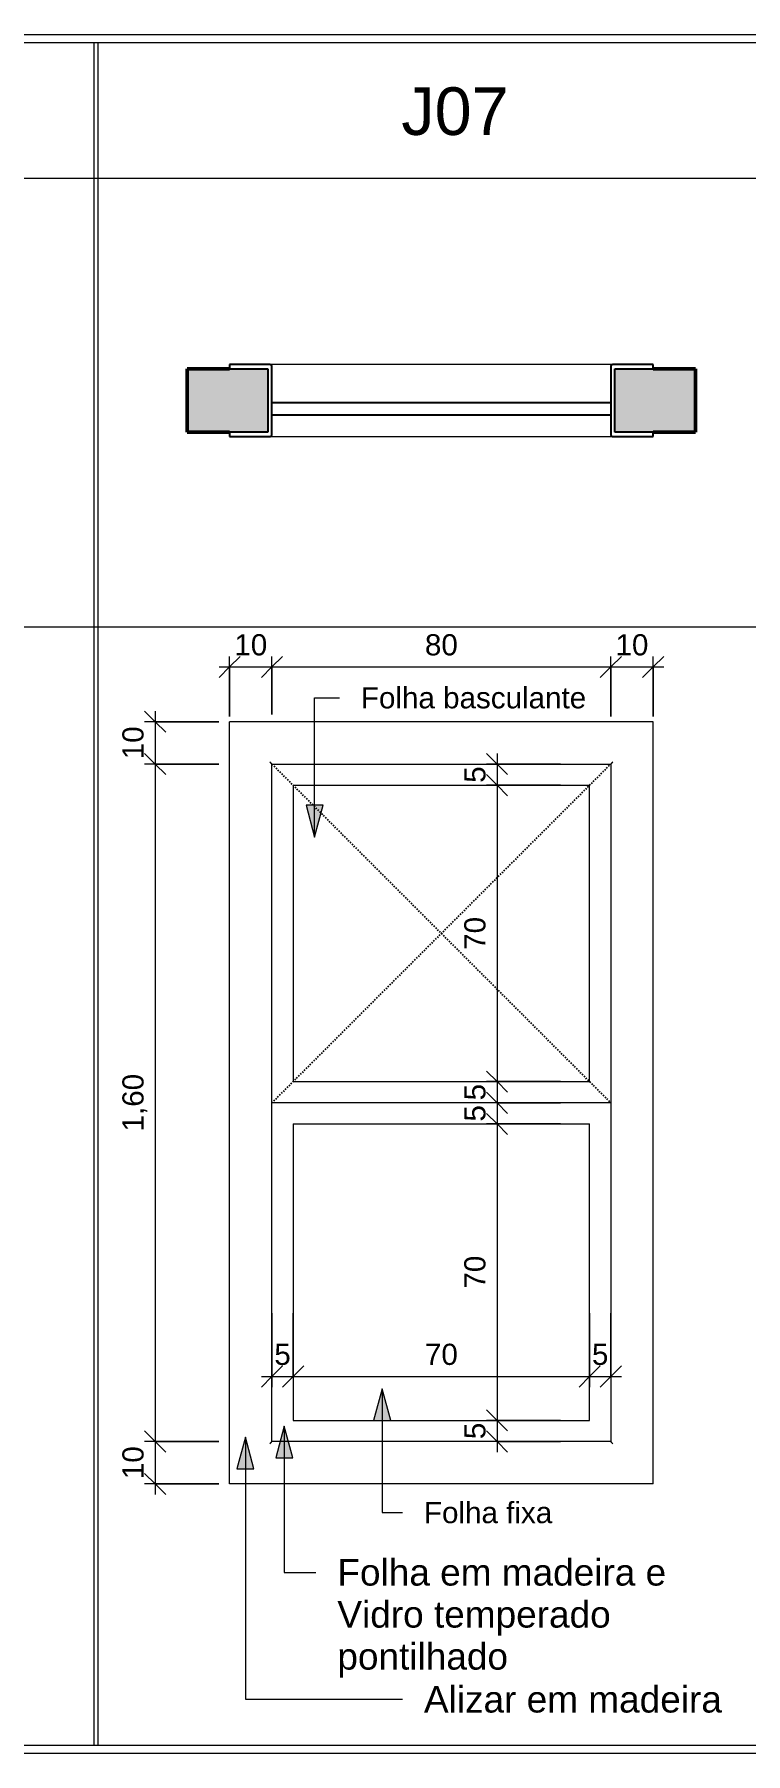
# Model space of a CAD drawing. Header units: millimetres. Extents: x 502 to 64776, y -45 to 5297.
# Drawn here: x 59231 to 60910, y 1167 to 5227 of the extents above; entities that cross this region are included whole.
import ezdxf

# ---------------------------------------------------------------- set-up
doc = ezdxf.new("R2010")
doc.units = ezdxf.units.MM
doc.linetypes.add('Dash', pattern=[6.35, 3.175, -3.175])
for name, color, linetype, lineweight in [('A-ANNO-DIMS', 211, 'Continuous', 9), ('A-ANNO-DIMS-25', 211, 'Continuous', 9), ('A-DETL-THIN', 151, 'Continuous', 9), ('A-GLAZ', 151, 'Continuous', 25), ('A-GLAZ-HDLN', 1, 'Dash', 25), ('A-WALL', 113, 'Continuous', 50), ('A-WALL-PATT', 111, 'Continuous', 25), ('G-ANNO-TEXT', 231, 'Continuous', 9)]:
    doc.layers.add(name, color=color, linetype=linetype, lineweight=lineweight)
doc.styles.add('@Arial Unicode MS', font='ARIALUNI.TTF', dxfattribs={"height": 50})
doc.styles.add('Arial', font='arial.ttf', dxfattribs={"height": 112.5})
doc.styles.add('Arial_2', font='arial.ttf', dxfattribs={"height": 50})
doc.styles.add('Arial_3', font='arial.ttf', dxfattribs={"height": 62.5})
doc.dimstyles.new('CRT_-__Metros_-_Linha_de_chamada_3_5_mm', dxfattribs={"dimscale": 304.8, "dimtxt": 50.292243, "dimasz": 0.164042, "dimexe": 0.082021, "dimexo": 0.0625, "dimgap": 0.04101, "dimtad": 1, "dimlfac": 0.001, "dimrnd": 0.01, "dimzin": 0, "dimdsep": 46, "dimtxsty": '@Arial Unicode MS', "dimblk1": 'OBLIQUE', "dimblk2": 'OBLIQUE', "dimsah": 1, "dimcen": 0.09, "dimdle": 0.082021, "dimazin": 0, "dimtfac": 1, "dimtdec": 4, "dimtix": 1, "dimtmove": 0, "dimatfit": 3, "dimfxl": 0.492126, "dimfxlon": 1, "dimtvp": 1, "dimtolj": 1, "dimtzin": 0, "dimarcsym": 2})
doc.dimstyles.new('CRT_-__Metros_-_Linha_de_chamada_3_5_mm_1', dxfattribs={"dimscale": 304.8, "dimtxt": 50.292243, "dimasz": 0.164042, "dimexe": 0.082021, "dimexo": 0.0625, "dimgap": 0.04101, "dimtad": 1, "dimdec": 0, "dimlfac": 0.1, "dimdsep": 46, "dimtxsty": '@Arial Unicode MS', "dimblk1": 'OBLIQUE', "dimblk2": 'OBLIQUE', "dimsah": 1, "dimcen": 0.09, "dimdle": 0.082021, "dimazin": 0, "dimtfac": 1, "dimtdec": 4, "dimtix": 1, "dimtmove": 0, "dimatfit": 3, "dimfxl": 0.492126, "dimfxlon": 1, "dimtvp": 1, "dimtolj": 1, "dimtzin": 0, "dimarcsym": 2})

# ---------------------------------------------------------------- blocks, each defined once
blk = doc.blocks.new('Family - ___-4157452-DETALHAMENTO DE JANELAS')
at = {"layer": 'A-WALL-PATT'}
h = blk.add_hatch(color=256, dxfattribs=at)
h.paths.add_polyline_path([(18694.5, 4287.4), (18784.5, 4287.4), (18784.5, 4437.4), (18594.5, 4437.4), (18594.5, 4287.4)])
h.paths.add_polyline_path([(19604.5, 4287.4), (19794.5, 4287.4), (19794.5, 4437.4), (19604.5, 4437.4)])
at = {"layer": 'A-GLAZ'}
for p, q in [((18789.5, 4447.4), (18694.5, 4447.4)), ((18694.5, 4447.4), (18694.5, 4437.4)), ((18694.5, 4437.4), (18784.5, 4437.4)), ((18784.5, 4437.4), (18784.5, 4287.4)), ((18794.5, 4282.4), (18794.5, 4442.4)), ((19594.5, 4442.4), (19594.5, 4282.4)), ((19694.5, 4447.4), (19599.5, 4447.4)), ((19604.5, 4287.4), (19604.5, 4437.4)), ((19604.5, 4437.4), (19694.5, 4437.4)), ((19694.5, 4437.4), (19694.5, 4447.4)), ((18794.5, 4327.4), (18794.5, 4357.4)), ((18794.5, 4357.4), (19594.5, 4357.4)), ((19594.5, 4357.4), (19594.5, 4327.4)), ((19594.5, 4327.4), (18794.5, 4327.4)), ((18694.5, 4287.4), (18694.5, 4277.4)), ((18784.5, 4287.4), (18694.5, 4287.4)), ((18694.5, 4277.4), (18789.5, 4277.4)), ((19599.5, 4277.4), (19694.5, 4277.4)), ((19694.5, 4287.4), (19604.5, 4287.4)), ((19694.5, 4277.4), (19694.5, 4287.4))]:
    blk.add_line(p, q, dxfattribs=at)
at = {"layer": 'A-GLAZ', "lineweight": 9}
for p, q in [((18784.5, 4287.4), (18784.5, 4437.4)), ((19599.5, 4447.4), (18789.5, 4447.4)), ((19604.5, 4437.4), (19604.5, 4287.4)), ((18789.5, 4277.4), (19599.5, 4277.4))]:
    blk.add_line(p, q, dxfattribs=at)
at = {"layer": 'A-GLAZ'}
for centre, start, end in [((18789.5, 4442.4), 0, 90), ((19599.5, 4442.4), 90, 180), ((18789.5, 4282.4), 270, 0), ((19599.5, 4282.4), 180, 270)]:
    blk.add_arc(centre, 5, start, end, dxfattribs=at)
at = {"layer": 'A-GLAZ', "lineweight": 9}
for points, knots in [([(18789.5, 4447.4), (18789.9, 4447.4), (18790.6, 4447.3), (18791.4, 4447), (18791.9, 4446.8), (18792.3, 4446.6), (18792.6, 4446.3), (18793, 4446), (18793.3, 4445.7), (18793.5, 4445.4), (18793.8, 4444.9), (18794.1, 4444.3), (18794.4, 4443.5), (18794.5, 4442.8), (18794.5, 4442.4)], [0, 0, 0, 0, 0.166667, 0.25, 0.333333, 0.375, 0.416667, 0.5, 0.541667, 0.583333, 0.666667, 0.75, 0.833333, 1, 1, 1, 1]), ([(19599.5, 4447.4), (19599.1, 4447.4), (19598.4, 4447.3), (19597.6, 4447), (19597.1, 4446.8), (19596.7, 4446.6), (19596.4, 4446.3), (19596, 4446), (19595.7, 4445.7), (19595.5, 4445.4), (19595.2, 4444.9), (19594.9, 4444.3), (19594.6, 4443.5), (19594.5, 4442.8), (19594.5, 4442.4)], [0, 0, 0, 0, 0.166667, 0.25, 0.333333, 0.375, 0.416667, 0.5, 0.541667, 0.583333, 0.666667, 0.75, 0.833333, 1, 1, 1, 1]), ([(18794.5, 4282.4), (18794.5, 4282), (18794.4, 4281.3), (18794.1, 4280.5), (18793.8, 4279.9), (18793.5, 4279.4), (18793.3, 4279.1), (18793, 4278.8), (18792.6, 4278.4), (18792.1, 4278.1), (18791.7, 4277.9), (18791.3, 4277.7), (18790.6, 4277.5), (18789.9, 4277.4), (18789.5, 4277.4)], [0, 0, 0, 0, 0.166667, 0.25, 0.333333, 0.416667, 0.458333, 0.5, 0.583333, 0.666667, 0.708333, 0.75, 0.833333, 1, 1, 1, 1]), ([(19594.5, 4282.4), (19594.5, 4282), (19594.6, 4281.3), (19594.9, 4280.5), (19595.2, 4279.9), (19595.5, 4279.4), (19595.7, 4279.1), (19596, 4278.8), (19596.4, 4278.4), (19596.9, 4278.1), (19597.3, 4277.9), (19597.7, 4277.7), (19598.4, 4277.5), (19599.1, 4277.4), (19599.5, 4277.4)], [0, 0, 0, 0, 0.166667, 0.25, 0.333333, 0.416667, 0.458333, 0.5, 0.583333, 0.666667, 0.708333, 0.75, 0.833333, 1, 1, 1, 1])]:
    blk.add_open_spline(points, degree=3, knots=knots, dxfattribs=at)
at = {"layer": 'A-WALL'}
for p, q in [((18694.5, 4437.4), (18594.5, 4437.4)), ((18594.5, 4437.4), (18594.5, 4287.4)), ((19794.5, 4437.4), (19694.5, 4437.4)), ((19794.5, 4287.4), (19794.5, 4437.4)), ((18594.5, 4287.4), (18694.5, 4287.4)), ((19694.5, 4287.4), (19794.5, 4287.4))]:
    blk.add_line(p, q, dxfattribs=at)
blk = doc.blocks.new('Family - ___-4157454-DETALHAMENTO DE JANELAS')
at = {"layer": 'A-GLAZ', "lineweight": 9}
for p, q in [((19694.5, 3603.9), (18694.5, 3603.9)), ((18694.5, 1803.9), (18694.5, 3603.9)), ((19694.5, 1803.9), (19694.5, 3603.9)), ((18794.5, 1903.9), (18794.5, 3503.9)), ((18794.5, 3503.9), (19594.5, 3503.9)), ((19594.5, 3503.9), (19594.5, 1903.9)), ((18844.5, 3453.9), (18844.5, 2753.9)), ((18844.5, 3453.9), (19544.5, 3453.9)), ((19544.5, 2753.9), (19544.5, 3453.9)), ((18844.5, 2753.9), (19544.5, 2753.9)), ((19594.5, 2703.9), (18794.5, 2703.9)), ((18844.5, 2653.9), (18844.5, 1953.9)), ((18844.5, 2653.9), (19544.5, 2653.9)), ((19544.5, 1953.9), (19544.5, 2653.9)), ((18844.5, 1953.9), (19544.5, 1953.9)), ((19594.5, 1903.9), (18794.5, 1903.9)), ((19694.5, 1803.9), (18694.5, 1803.9))]:
    blk.add_line(p, q, dxfattribs=at)
for points, knots in [([(18794.5, 3503.9), (18794.5, 3503.9), (18794.4, 3504), (18794.1, 3504.3), (18793.8, 3504.6), (18793.5, 3504.9), (18793.3, 3505.2), (18793, 3505.5), (18792.6, 3505.8), (18792.3, 3506.2), (18791.9, 3506.5), (18791.4, 3507), (18790.6, 3507.9), (18789.9, 3508.5), (18789.5, 3508.9)], [-1, -1, -1, -1, -0.833333, -0.75, -0.666667, -0.583333, -0.541667, -0.5, -0.416667, -0.375, -0.333333, -0.25, -0.166667, 0, 0, 0, 0]), ([(19599.5, 3508.9), (19599.1, 3508.5), (19598.4, 3507.9), (19597.6, 3507), (19597.1, 3506.5), (19596.7, 3506.2), (19596.4, 3505.8), (19596, 3505.5), (19595.7, 3505.2), (19595.5, 3504.9), (19595.2, 3504.6), (19594.9, 3504.3), (19594.6, 3504), (19594.5, 3503.9), (19594.5, 3503.9)], [0, 0, 0, 0, 0.166667, 0.25, 0.333333, 0.375, 0.416667, 0.5, 0.541667, 0.583333, 0.666667, 0.75, 0.833333, 1, 1, 1, 1]), ([(18789.5, 1898.9), (18789.9, 1899.4), (18790.6, 1900), (18791.4, 1900.9), (18791.9, 1901.4), (18792.3, 1901.7), (18792.6, 1902.1), (18793, 1902.4), (18793.3, 1902.7), (18793.5, 1903), (18793.8, 1903.3), (18794.1, 1903.6), (18794.4, 1903.9), (18794.5, 1903.9), (18794.5, 1903.9)], [0, 0, 0, 0, 0.166667, 0.25, 0.333333, 0.375, 0.416667, 0.5, 0.541667, 0.583333, 0.666667, 0.75, 0.833333, 1, 1, 1, 1]), ([(19599.5, 1898.9), (19599.1, 1899.4), (19598.4, 1900), (19597.6, 1900.9), (19597.1, 1901.4), (19596.7, 1901.7), (19596.4, 1902.1), (19596, 1902.4), (19595.7, 1902.7), (19595.5, 1903), (19595.2, 1903.3), (19594.9, 1903.6), (19594.6, 1903.9), (19594.5, 1903.9), (19594.5, 1903.9)], [0, 0, 0, 0, 0.166667, 0.25, 0.333333, 0.375, 0.416667, 0.5, 0.541667, 0.583333, 0.666667, 0.75, 0.833333, 1, 1, 1, 1])]:
    blk.add_open_spline(points, degree=3, knots=knots, dxfattribs=at)
at = {"layer": 'A-GLAZ-HDLN'}
for p, q in [((18794.5, 3503.9), (19594.5, 2703.9)), ((18794.5, 2703.9), (19594.5, 3503.9))]:
    blk.add_line(p, q, dxfattribs=at)
blk = doc.blocks.new('DIMBLOCK208-DETALHAMENTO DE JANELAS')
at = {"layer": 'A-ANNO-DIMS-25', "lineweight": 18}
for p, q in [((59692, 3733.1), (59717, 3758.1)), ((59792, 3733.1), (59817, 3758.1)), ((59692, 3733.1), (59667, 3708.1)), ((59792, 3733.1), (59767, 3708.1))]:
    blk.add_line(p, q, dxfattribs=at)
at = {"layer": 'A-ANNO-DIMS-25'}
for p, q in [((59692, 3616.1), (59692, 3758.1)), ((59792, 3621.1), (59792, 3758.1)), ((59667, 3733.1), (59792, 3733.1)), ((59692, 3733.1), (59692, 3616.1)), ((59792, 3733.1), (59792, 3621.1))]:
    blk.add_line(p, q, dxfattribs=at)
at = {"layer": 'A-ANNO-DIMS-25', "color": 0, "insert": (59703.2, 3810.5), "char_height": 50, "width": 92.937, "attachment_point": 1, "line_spacing_factor": 1.117605, "style": '@Arial Unicode MS'}
blk.add_mtext('10', dxfattribs=at)
blk = doc.blocks.new('_Oblique')
at = {"color": 0, "linetype": 'ByBlock', "lineweight": -2}
blk.add_line((-0.5, -0.5), (0.5, 0.5), dxfattribs=at)
blk = doc.blocks.new('DIMBLOCK209-DETALHAMENTO DE JANELAS')
at = {"layer": 'A-ANNO-DIMS-25', "lineweight": 18}
for p, q in [((59792, 3733.1), (59817, 3758.1)), ((60592, 3733.1), (60617, 3758.1)), ((59792, 3733.1), (59767, 3708.1)), ((60592, 3733.1), (60567, 3708.1))]:
    blk.add_line(p, q, dxfattribs=at)
at = {"layer": 'A-ANNO-DIMS-25'}
for p, q in [((59792, 3621.1), (59792, 3758.1)), ((60592, 3616.1), (60592, 3758.1)), ((59792, 3733.1), (60592, 3733.1)), ((59792, 3733.1), (59792, 3621.1)), ((60592, 3733.1), (60592, 3616.1))]:
    blk.add_line(p, q, dxfattribs=at)
at = {"layer": 'A-ANNO-DIMS-25', "color": 0, "insert": (60153.2, 3810.5), "char_height": 50, "width": 92.937, "attachment_point": 1, "line_spacing_factor": 1.117605, "style": '@Arial Unicode MS'}
blk.add_mtext('80', dxfattribs=at)
blk = doc.blocks.new('DIMBLOCK210-DETALHAMENTO DE JANELAS')
at = {"layer": 'A-ANNO-DIMS-25', "lineweight": 18}
for p, q in [((60592, 3733.1), (60617, 3758.1)), ((60692, 3733.1), (60717, 3758.1)), ((60592, 3733.1), (60567, 3708.1)), ((60692, 3733.1), (60667, 3708.1))]:
    blk.add_line(p, q, dxfattribs=at)
at = {"layer": 'A-ANNO-DIMS-25'}
for p, q in [((60592, 3616.1), (60592, 3758.1)), ((60692, 3616.1), (60692, 3758.1)), ((60592, 3733.1), (60717, 3733.1)), ((60592, 3733.1), (60592, 3616.1)), ((60692, 3733.1), (60692, 3616.1))]:
    blk.add_line(p, q, dxfattribs=at)
at = {"layer": 'A-ANNO-DIMS-25', "color": 0, "insert": (60603.2, 3810.5), "char_height": 50, "width": 92.937, "attachment_point": 1, "line_spacing_factor": 1.117605, "style": '@Arial Unicode MS'}
blk.add_mtext('10', dxfattribs=at)
blk = doc.blocks.new('DIMBLOCK211-DETALHAMENTO DE JANELAS')
at = {"layer": 'A-ANNO-DIMS-25', "lineweight": 18}
for p, q in [((59516.2, 3603.9), (59491.2, 3628.9)), ((59516.2, 3603.9), (59541.2, 3578.9)), ((59516.2, 3503.9), (59491.2, 3528.9)), ((59516.2, 3503.9), (59541.2, 3478.9))]:
    blk.add_line(p, q, dxfattribs=at)
at = {"layer": 'A-ANNO-DIMS-25'}
for p, q in [((59516.2, 3628.9), (59516.2, 3503.9)), ((59666.2, 3603.9), (59491.2, 3603.9)), ((59516.2, 3603.9), (59666.2, 3603.9)), ((59666.2, 3503.9), (59491.2, 3503.9)), ((59516.2, 3503.9), (59666.2, 3503.9))]:
    blk.add_line(p, q, dxfattribs=at)
at = {"layer": 'A-ANNO-DIMS-25', "color": 0, "insert": (59438.8, 3515.2), "char_height": 50, "width": 92.937, "attachment_point": 1, "rotation": 90, "line_spacing_factor": 1.117605, "style": '@Arial Unicode MS'}
blk.add_mtext('10', dxfattribs=at)
blk = doc.blocks.new('DIMBLOCK212-DETALHAMENTO DE JANELAS')
at = {"layer": 'A-ANNO-DIMS-25', "lineweight": 18}
for p, q in [((59516.2, 3503.9), (59491.2, 3528.9)), ((59516.2, 3503.9), (59541.2, 3478.9)), ((59516.2, 1903.9), (59491.2, 1928.9)), ((59516.2, 1903.9), (59541.2, 1878.9))]:
    blk.add_line(p, q, dxfattribs=at)
at = {"layer": 'A-ANNO-DIMS-25'}
for p, q in [((59666.2, 3503.9), (59491.2, 3503.9)), ((59516.2, 3503.9), (59516.2, 1903.9)), ((59516.2, 3503.9), (59666.2, 3503.9)), ((59666.2, 1903.9), (59491.2, 1903.9)), ((59516.2, 1903.9), (59666.2, 1903.9))]:
    blk.add_line(p, q, dxfattribs=at)
at = {"layer": 'A-ANNO-DIMS-25', "color": 0, "insert": (59438.8, 2636.3), "char_height": 50, "width": 162.337, "attachment_point": 1, "rotation": 90, "line_spacing_factor": 1.117605, "style": '@Arial Unicode MS'}
blk.add_mtext('1,60', dxfattribs=at)
blk = doc.blocks.new('DIMBLOCK213-DETALHAMENTO DE JANELAS')
at = {"layer": 'A-ANNO-DIMS-25', "lineweight": 18}
for p, q in [((59516.2, 1903.9), (59491.2, 1928.9)), ((59516.2, 1903.9), (59541.2, 1878.9)), ((59516.2, 1803.9), (59491.2, 1828.9)), ((59516.2, 1803.9), (59541.2, 1778.9))]:
    blk.add_line(p, q, dxfattribs=at)
at = {"layer": 'A-ANNO-DIMS-25'}
for p, q in [((59666.2, 1903.9), (59491.2, 1903.9)), ((59516.2, 1903.9), (59516.2, 1778.9)), ((59516.2, 1903.9), (59666.2, 1903.9)), ((59666.2, 1803.9), (59491.2, 1803.9)), ((59516.2, 1803.9), (59666.2, 1803.9))]:
    blk.add_line(p, q, dxfattribs=at)
at = {"layer": 'A-ANNO-DIMS-25', "color": 0, "insert": (59438.8, 1815.2), "char_height": 50, "width": 92.937, "attachment_point": 1, "rotation": 90, "line_spacing_factor": 1.117605, "style": '@Arial Unicode MS'}
blk.add_mtext('10', dxfattribs=at)
blk = doc.blocks.new('DIMBLOCK214-DETALHAMENTO DE JANELAS')
at = {"layer": 'A-ANNO-DIMS-25', "lineweight": 18}
for p, q in [((60323.5, 3503.9), (60298.5, 3528.9)), ((60323.5, 3503.9), (60348.5, 3478.9)), ((60323.5, 3453.9), (60298.5, 3478.9)), ((60323.5, 3453.9), (60348.5, 3428.9))]:
    blk.add_line(p, q, dxfattribs=at)
at = {"layer": 'A-ANNO-DIMS-25'}
for p, q in [((60473.5, 3503.9), (60298.5, 3503.9)), ((60323.5, 3528.9), (60323.5, 3453.9)), ((60323.5, 3503.9), (60473.5, 3503.9)), ((60473.5, 3453.9), (60298.5, 3453.9)), ((60323.5, 3453.9), (60473.5, 3453.9))]:
    blk.add_line(p, q, dxfattribs=at)
at = {"layer": 'A-ANNO-DIMS-25', "color": 0, "insert": (60246.1, 3459.6), "char_height": 50, "width": 46.468, "attachment_point": 1, "rotation": 90, "line_spacing_factor": 1.117605, "style": '@Arial Unicode MS'}
blk.add_mtext('5', dxfattribs=at)
blk = doc.blocks.new('DIMBLOCK215-DETALHAMENTO DE JANELAS')
at = {"layer": 'A-ANNO-DIMS-25', "lineweight": 18}
for p, q in [((60323.5, 3453.9), (60298.5, 3478.9)), ((60323.5, 3453.9), (60348.5, 3428.9)), ((60323.5, 2753.9), (60298.5, 2778.9)), ((60323.5, 2753.9), (60348.5, 2728.9))]:
    blk.add_line(p, q, dxfattribs=at)
at = {"layer": 'A-ANNO-DIMS-25'}
for p, q in [((60473.5, 3453.9), (60298.5, 3453.9)), ((60323.5, 3453.9), (60323.5, 2753.9)), ((60323.5, 3453.9), (60473.5, 3453.9)), ((60473.5, 2753.9), (60298.5, 2753.9)), ((60323.5, 2753.9), (60473.5, 2753.9))]:
    blk.add_line(p, q, dxfattribs=at)
at = {"layer": 'A-ANNO-DIMS-25', "color": 0, "insert": (60246.1, 3065.2), "char_height": 50, "width": 92.937, "attachment_point": 1, "rotation": 90, "line_spacing_factor": 1.117605, "style": '@Arial Unicode MS'}
blk.add_mtext('70', dxfattribs=at)
blk = doc.blocks.new('DIMBLOCK216-DETALHAMENTO DE JANELAS')
at = {"layer": 'A-ANNO-DIMS-25', "lineweight": 18}
for p, q in [((60323.5, 2753.9), (60298.5, 2778.9)), ((60323.5, 2703.9), (60298.5, 2728.9)), ((60323.5, 2753.9), (60348.5, 2728.9)), ((60323.5, 2703.9), (60348.5, 2678.9))]:
    blk.add_line(p, q, dxfattribs=at)
at = {"layer": 'A-ANNO-DIMS-25'}
for p, q in [((60473.5, 2753.9), (60298.5, 2753.9)), ((60323.5, 2753.9), (60323.5, 2703.9)), ((60323.5, 2753.9), (60473.5, 2753.9)), ((60473.5, 2703.9), (60298.5, 2703.9)), ((60323.5, 2703.9), (60473.5, 2703.9))]:
    blk.add_line(p, q, dxfattribs=at)
at = {"layer": 'A-ANNO-DIMS-25', "color": 0, "insert": (60246.1, 2709.6), "char_height": 50, "width": 46.468, "attachment_point": 1, "rotation": 90, "line_spacing_factor": 1.117605, "style": '@Arial Unicode MS'}
blk.add_mtext('5', dxfattribs=at)
blk = doc.blocks.new('DIMBLOCK217-DETALHAMENTO DE JANELAS')
at = {"layer": 'A-ANNO-DIMS-25', "lineweight": 18}
for p, q in [((60323.5, 2703.9), (60298.5, 2728.9)), ((60323.5, 2703.9), (60348.5, 2678.9)), ((60323.5, 2653.9), (60298.5, 2678.9)), ((60323.5, 2653.9), (60348.5, 2628.9))]:
    blk.add_line(p, q, dxfattribs=at)
at = {"layer": 'A-ANNO-DIMS-25'}
for p, q in [((60473.5, 2703.9), (60298.5, 2703.9)), ((60323.5, 2703.9), (60323.5, 2653.9)), ((60323.5, 2703.9), (60473.5, 2703.9)), ((60473.5, 2653.9), (60298.5, 2653.9)), ((60323.5, 2653.9), (60473.5, 2653.9))]:
    blk.add_line(p, q, dxfattribs=at)
at = {"layer": 'A-ANNO-DIMS-25', "color": 0, "insert": (60246.1, 2659.6), "char_height": 50, "width": 46.468, "attachment_point": 1, "rotation": 90, "line_spacing_factor": 1.117605, "style": '@Arial Unicode MS'}
blk.add_mtext('5', dxfattribs=at)
blk = doc.blocks.new('DIMBLOCK218-DETALHAMENTO DE JANELAS')
at = {"layer": 'A-ANNO-DIMS-25', "lineweight": 18}
for p, q in [((60323.5, 2653.9), (60298.5, 2678.9)), ((60323.5, 2653.9), (60348.5, 2628.9)), ((60323.5, 1953.9), (60298.5, 1978.9)), ((60323.5, 1953.9), (60348.5, 1928.9))]:
    blk.add_line(p, q, dxfattribs=at)
at = {"layer": 'A-ANNO-DIMS-25'}
for p, q in [((60473.5, 2653.9), (60298.5, 2653.9)), ((60323.5, 2653.9), (60323.5, 1953.9)), ((60323.5, 2653.9), (60473.5, 2653.9)), ((60473.5, 1953.9), (60298.5, 1953.9)), ((60323.5, 1953.9), (60473.5, 1953.9))]:
    blk.add_line(p, q, dxfattribs=at)
at = {"layer": 'A-ANNO-DIMS-25', "color": 0, "insert": (60246.1, 2265.2), "char_height": 50, "width": 92.937, "attachment_point": 1, "rotation": 90, "line_spacing_factor": 1.117605, "style": '@Arial Unicode MS'}
blk.add_mtext('70', dxfattribs=at)
blk = doc.blocks.new('DIMBLOCK219-DETALHAMENTO DE JANELAS')
at = {"layer": 'A-ANNO-DIMS-25', "lineweight": 18}
for p, q in [((60323.5, 1953.9), (60298.5, 1978.9)), ((60323.5, 1953.9), (60348.5, 1928.9)), ((60323.5, 1903.9), (60298.5, 1928.9)), ((60323.5, 1903.9), (60348.5, 1878.9))]:
    blk.add_line(p, q, dxfattribs=at)
at = {"layer": 'A-ANNO-DIMS-25'}
for p, q in [((60473.5, 1953.9), (60298.5, 1953.9)), ((60323.5, 1953.9), (60323.5, 1878.9)), ((60323.5, 1953.9), (60473.5, 1953.9)), ((60473.5, 1903.9), (60298.5, 1903.9)), ((60323.5, 1903.9), (60473.5, 1903.9))]:
    blk.add_line(p, q, dxfattribs=at)
at = {"layer": 'A-ANNO-DIMS-25', "color": 0, "insert": (60246.1, 1909.6), "char_height": 50, "width": 46.468, "attachment_point": 1, "rotation": 90, "line_spacing_factor": 1.117605, "style": '@Arial Unicode MS'}
blk.add_mtext('5', dxfattribs=at)
blk = doc.blocks.new('DIMBLOCK220-DETALHAMENTO DE JANELAS')
at = {"layer": 'A-ANNO-DIMS-25'}
for p, q in [((59792, 2207.5), (59792, 2032.5)), ((59792, 2057.5), (59792, 2207.5)), ((59842, 2207.5), (59842, 2032.5)), ((59842, 2057.5), (59842, 2207.5)), ((59767, 2057.5), (59842, 2057.5))]:
    blk.add_line(p, q, dxfattribs=at)
at = {"layer": 'A-ANNO-DIMS-25', "lineweight": 18}
for p, q in [((59792, 2057.5), (59817, 2082.5)), ((59842, 2057.5), (59867, 2082.5)), ((59792, 2057.5), (59767, 2032.5)), ((59842, 2057.5), (59817, 2032.5))]:
    blk.add_line(p, q, dxfattribs=at)
at = {"layer": 'A-ANNO-DIMS-25', "color": 0, "insert": (59797.6, 2134.9), "char_height": 50, "width": 46.468, "attachment_point": 1, "line_spacing_factor": 1.117605, "style": '@Arial Unicode MS'}
blk.add_mtext('5', dxfattribs=at)
blk = doc.blocks.new('DIMBLOCK221-DETALHAMENTO DE JANELAS')
at = {"layer": 'A-ANNO-DIMS-25'}
for p, q in [((59842, 2207.5), (59842, 2032.5)), ((59842, 2057.5), (59842, 2207.5)), ((60542, 2207.5), (60542, 2032.5)), ((60542, 2057.5), (60542, 2207.5)), ((59842, 2057.5), (60542, 2057.5))]:
    blk.add_line(p, q, dxfattribs=at)
at = {"layer": 'A-ANNO-DIMS-25', "lineweight": 18}
for p, q in [((59842, 2057.5), (59867, 2082.5)), ((60542, 2057.5), (60567, 2082.5)), ((59842, 2057.5), (59817, 2032.5)), ((60542, 2057.5), (60517, 2032.5))]:
    blk.add_line(p, q, dxfattribs=at)
at = {"layer": 'A-ANNO-DIMS-25', "color": 0, "insert": (60153.2, 2134.9), "char_height": 50, "width": 92.937, "attachment_point": 1, "line_spacing_factor": 1.117605, "style": '@Arial Unicode MS'}
blk.add_mtext('70', dxfattribs=at)
blk = doc.blocks.new('DIMBLOCK222-DETALHAMENTO DE JANELAS')
at = {"layer": 'A-ANNO-DIMS-25'}
for p, q in [((60542, 2207.5), (60542, 2032.5)), ((60542, 2057.5), (60542, 2207.5)), ((60592, 2207.5), (60592, 2032.5)), ((60592, 2057.5), (60592, 2207.5)), ((60542, 2057.5), (60617, 2057.5))]:
    blk.add_line(p, q, dxfattribs=at)
at = {"layer": 'A-ANNO-DIMS-25', "lineweight": 18}
for p, q in [((60542, 2057.5), (60567, 2082.5)), ((60592, 2057.5), (60617, 2082.5)), ((60542, 2057.5), (60517, 2032.5)), ((60592, 2057.5), (60567, 2032.5))]:
    blk.add_line(p, q, dxfattribs=at)
at = {"layer": 'A-ANNO-DIMS-25', "color": 0, "insert": (60547.6, 2134.9), "char_height": 50, "width": 46.468, "attachment_point": 1, "line_spacing_factor": 1.117605, "style": '@Arial Unicode MS'}
blk.add_mtext('5', dxfattribs=at)

msp = doc.modelspace()

# ---------------------------------------------------------------- hatches: boundary and pattern name
at = {"layer": 'G-ANNO-TEXT'}
for points in [[(59892.847, 3331.595), (59912.943, 3406.595), (59872.751, 3406.595)], [(60052.218, 2028.756), (60032.122, 1953.756), (60072.315, 1953.756)], [(59729.409, 1914.231), (59709.313, 1839.231), (59749.506, 1839.231)], [(59821.191, 1940.516), (59801.095, 1865.516), (59841.287, 1865.516)]]:
    msp.add_hatch(color=7, dxfattribs=at).paths.add_polyline_path(points)

# ---------------------------------------------------------------- linework, layer by layer
at = {"layer": 'A-DETL-THIN'}
for p, q in [((41533.513, 5227.008), (64775.725, 5227.008)), ((64745.725, 5207.008), (55904.162, 5207.008)), ((59371.197, 5207.008), (59371.197, 1187.008)), ((59381.197, 5207.008), (59381.197, 1187.008)), ((64745.725, 4887.008), (41853.513, 4887.008)), ((64745.725, 3827.008), (41853.513, 3827.008)), ((55904.162, 1187.008), (64745.725, 1187.008)), ((64775.725, 1167.008), (41533.513, 1167.008))]:
    msp.add_line(p, q, dxfattribs=at)
at = {"layer": 'G-ANNO-TEXT', "color": 7}
for p, q in [((59892.847, 3660.405), (59951.209, 3660.405)), ((59892.847, 3331.595), (59892.847, 3660.405)), ((59912.943, 3406.595), (59872.751, 3406.595)), ((59872.751, 3406.595), (59892.847, 3331.595)), ((59892.847, 3331.595), (59912.943, 3406.595)), ((60052.218, 2028.756), (60032.122, 1953.756)), ((60072.315, 1953.756), (60052.218, 2028.756)), ((60052.218, 2028.756), (60052.218, 1736.216)), ((60032.122, 1953.756), (60072.315, 1953.756)), ((59729.409, 1914.231), (59709.313, 1839.231)), ((59749.506, 1839.231), (59729.409, 1914.231)), ((59729.409, 1914.231), (59729.409, 1295.273)), ((59821.191, 1940.516), (59801.095, 1865.516)), ((59841.287, 1865.516), (59821.191, 1940.516)), ((59821.191, 1940.516), (59821.191, 1595.065)), ((59709.313, 1839.231), (59749.506, 1839.231)), ((59801.095, 1865.516), (59841.287, 1865.516)), ((60052.218, 1736.216), (60100.101, 1736.216)), ((59821.191, 1595.065), (59895.66, 1595.065)), ((59729.409, 1295.273), (60100.101, 1295.273))]:
    msp.add_line(p, q, dxfattribs=at)

# ---------------------------------------------------------------- block references
at = {"layer": 'A-GLAZ', "lineweight": 9}
msp.add_blockref('Family - ___-4157454-DETALHAMENTO DE JANELAS', (40997.462, 0), dxfattribs=at)
at = {"layer": 'A-WALL', "lineweight": 25}
msp.add_blockref('Family - ___-4157452-DETALHAMENTO DE JANELAS', (40997.462, 0), dxfattribs=at)

# ---------------------------------------------------------------- texts
at = {"layer": 'G-ANNO-TEXT', "color": 7, "insert": (60097.526, 5101.947), "char_height": 112.5, "width": 308.64969, "attachment_point": 1, "style": 'Arial', "bg_fill": 3, "box_fill_scale": 1.25, "bg_fill_color": 256, "bg_fill_true_color": 13158600, "bg_fill_transparency": 0}
msp.add_mtext('J07', dxfattribs=at)
at = {"layer": 'G-ANNO-TEXT', "color": 7, "attachment_point": 1}
for s, insert, char_height, width, style in [('Folha basculante', (60002.009, 3685.405), 50, 661.39219, 'Arial_2'), ('Folha fixa', (60150.901, 1761.216), 50, 378.79734, 'Arial_2'), ('Folha em madeira e ', (59946.46, 1626.315), 62.5, 966.03344, 'Arial_3'), ('Vidro temperado ', (59946.46, 1527.097), 62.5, 809.70437, 'Arial_3'), ('pontilhado', (59946.46, 1427.878), 62.5, 477.00406, 'Arial_3'), ('Alizar em madeira', (60150.901, 1326.523), 62.5, 849.78875, 'Arial_3')]:
    msp.add_mtext(s, dxfattribs=dict(at, insert=insert, char_height=char_height, width=width, style=style))

# ---------------------------------------------------------------- dimensions: what is measured, and where the dimension line sits
at = {"layer": 'A-ANNO-DIMS'}
for base, p1, p2, override, picture, middle in [((59791.964, 3733.136), (59691.964, 3616.137), (59791.964, 3621.064), {"dimpost": '<>', "dimfxl": 100.121288}, 'DIMBLOCK208-DETALHAMENTO DE JANELAS', (59741.964, 3771.181)), ((60591.964, 3733.136), (59791.964, 3621.064), (60591.964, 3616.137), {"dimpost": '<>', "dimfxl": 800.01517}, 'DIMBLOCK209-DETALHAMENTO DE JANELAS', (60191.964, 3771.181)), ((60691.964, 3733.136), (60591.964, 3616.137), (60691.964, 3616.137), {"dimpost": '<>', "dimfxl": 100}, 'DIMBLOCK210-DETALHAMENTO DE JANELAS', (60641.964, 3771.181)), ((59841.964, 2057.523), (59791.964, 2207.523), (59841.964, 2207.523), {"dimpost": '<>', "dimfxl": 50}, 'DIMBLOCK220-DETALHAMENTO DE JANELAS', (59816.964, 2095.449)), ((60541.964, 2057.523), (59841.964, 2207.523), (60541.964, 2207.523), {"dimpost": '<>', "dimfxl": 700}, 'DIMBLOCK221-DETALHAMENTO DE JANELAS', (60191.964, 2095.568)), ((60591.964, 2057.523), (60541.964, 2207.523), (60591.964, 2207.523), {"dimpost": '<>', "dimfxl": 50}, 'DIMBLOCK222-DETALHAMENTO DE JANELAS', (60566.964, 2095.449))]:
    dim = msp.add_linear_dim(base=base, p1=p1, p2=p2, dimstyle='CRT_-__Metros_-_Linha_de_chamada_3_5_mm_1', override=override, dxfattribs=at)
    dim.commit()
    dim.dimension.update_dxf_attribs({"geometry": picture, "text_midpoint": middle})
for base, p1, p2, dimstyle, override, picture, middle in [((59516.155, 3503.945), (59666.155, 3603.945), (59666.155, 3503.945), 'CRT_-__Metros_-_Linha_de_chamada_3_5_mm_1', {"dimpost": '<>', "dimfxl": 100}, 'DIMBLOCK211-DETALHAMENTO DE JANELAS', (59478.11, 3553.945)), ((59516.155, 1903.945), (59666.155, 3503.945), (59666.155, 1903.945), 'CRT_-__Metros_-_Linha_de_chamada_3_5_mm', {"dimpost": '<>', "dimfxl": 1600}, 'DIMBLOCK212-DETALHAMENTO DE JANELAS', (59478.11, 2703.945)), ((60323.531, 3453.945), (60473.531, 3503.945), (60473.531, 3453.945), 'CRT_-__Metros_-_Linha_de_chamada_3_5_mm_1', {"dimpost": '<>', "dimfxl": 50}, 'DIMBLOCK214-DETALHAMENTO DE JANELAS', (60285.605, 3478.945)), ((60323.531, 2753.945), (60473.531, 3453.945), (60473.531, 2753.945), 'CRT_-__Metros_-_Linha_de_chamada_3_5_mm_1', {"dimpost": '<>', "dimfxl": 700}, 'DIMBLOCK215-DETALHAMENTO DE JANELAS', (60285.485, 3103.945)), ((60323.531, 2703.945), (60473.531, 2753.945), (60473.531, 2703.945), 'CRT_-__Metros_-_Linha_de_chamada_3_5_mm_1', {"dimpost": '<>', "dimfxl": 50}, 'DIMBLOCK216-DETALHAMENTO DE JANELAS', (60285.605, 2728.945)), ((60323.531, 2653.945), (60473.531, 2703.945), (60473.531, 2653.945), 'CRT_-__Metros_-_Linha_de_chamada_3_5_mm_1', {"dimpost": '<>', "dimfxl": 50}, 'DIMBLOCK217-DETALHAMENTO DE JANELAS', (60285.605, 2678.945)), ((60323.531, 1953.945), (60473.531, 2653.945), (60473.531, 1953.945), 'CRT_-__Metros_-_Linha_de_chamada_3_5_mm_1', {"dimpost": '<>', "dimfxl": 700}, 'DIMBLOCK218-DETALHAMENTO DE JANELAS', (60285.485, 2303.945)), ((60323.531, 1903.945), (60473.531, 1953.945), (60473.531, 1903.945), 'CRT_-__Metros_-_Linha_de_chamada_3_5_mm_1', {"dimpost": '<>', "dimfxl": 50}, 'DIMBLOCK219-DETALHAMENTO DE JANELAS', (60285.605, 1928.945)), ((59516.155, 1803.945), (59666.155, 1903.945), (59666.155, 1803.945), 'CRT_-__Metros_-_Linha_de_chamada_3_5_mm_1', {"dimpost": '<>', "dimfxl": 100}, 'DIMBLOCK213-DETALHAMENTO DE JANELAS', (59478.11, 1853.945))]:
    dim = msp.add_linear_dim(base=base, p1=p1, p2=p2, angle=90, dimstyle=dimstyle, override=override, dxfattribs=at)
    dim.commit()
    dim.dimension.update_dxf_attribs({"geometry": picture, "text_midpoint": middle})

doc.saveas('drawing.dxf')
